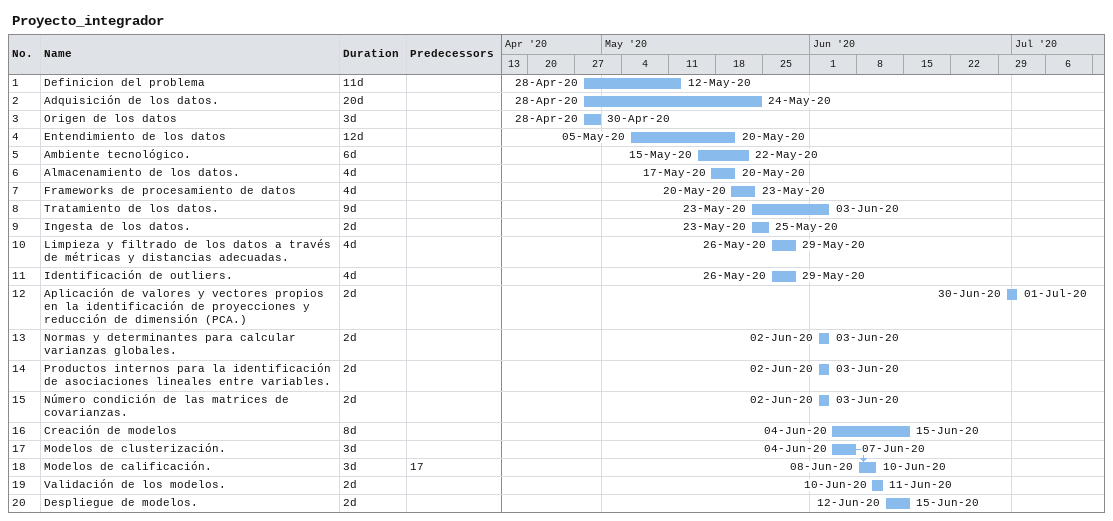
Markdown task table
Proyecto_integrador

| ID | Task | Duration | Start | Finish | Predecessors |
|---|---|---|---|---|---|
| 1 | Definicion del problema | 11d | 2020-04-28 | 2020-05-12 |  |
| 2 | Adquisición de los datos. | 20d | 2020-04-28 | 2020-05-24 |  |
| 3 | Origen de los datos | 3d | 2020-04-28 | 2020-04-30 |  |
| 4 | Entendimiento de los datos | 12d | 2020-05-05 | 2020-05-20 |  |
| 5 | Ambiente tecnológico. | 6d | 2020-05-15 | 2020-05-22 |  |
| 6 | Almacenamiento de los datos. | 4d | 2020-05-17 | 2020-05-20 |  |
| 7 | Frameworks de procesamiento de datos | 4d | 2020-05-20 | 2020-05-23 |  |
| 8 | Tratamiento de los datos. | 9d | 2020-05-23 | 2020-06-03 |  |
| 9 | Ingesta de los datos. | 2d | 2020-05-23 | 2020-05-25 |  |
| 10 | Limpieza y filtrado de los datos a través de métricas y distancias adecuadas. | 4d | 2020-05-26 | 2020-05-29 |  |
| 11 | Identificación de outliers. | 4d | 2020-05-26 | 2020-05-29 |  |
| 12 | Aplicación de valores y vectores propios en la identificación de proyecciones y reducción de dimensión (PCA.) | 2d | 2020-06-30 | 2020-07-01 |  |
| 13 | Normas y determinantes para calcular varianzas globales. | 2d | 2020-06-02 | 2020-06-03 |  |
| 14 | Productos internos para la identificación de asociaciones lineales entre variables. | 2d | 2020-06-02 | 2020-06-03 |  |
| 15 | Número condición de las matrices de covarianzas. | 2d | 2020-06-02 | 2020-06-03 |  |
| 16 | Creación de modelos | 8d | 2020-06-04 | 2020-06-15 |  |
| 17 | Modelos de clusterización. | 3d | 2020-06-04 | 2020-06-07 |  |
| 18 | Modelos de calificación. | 3d | 2020-06-08 | 2020-06-10 | 17 |
| 19 | Validación de los modelos. | 2d | 2020-06-10 | 2020-06-11 |  |
| 20 | Despliegue de modelos. | 2d | 2020-06-12 | 2020-06-15 |  |
